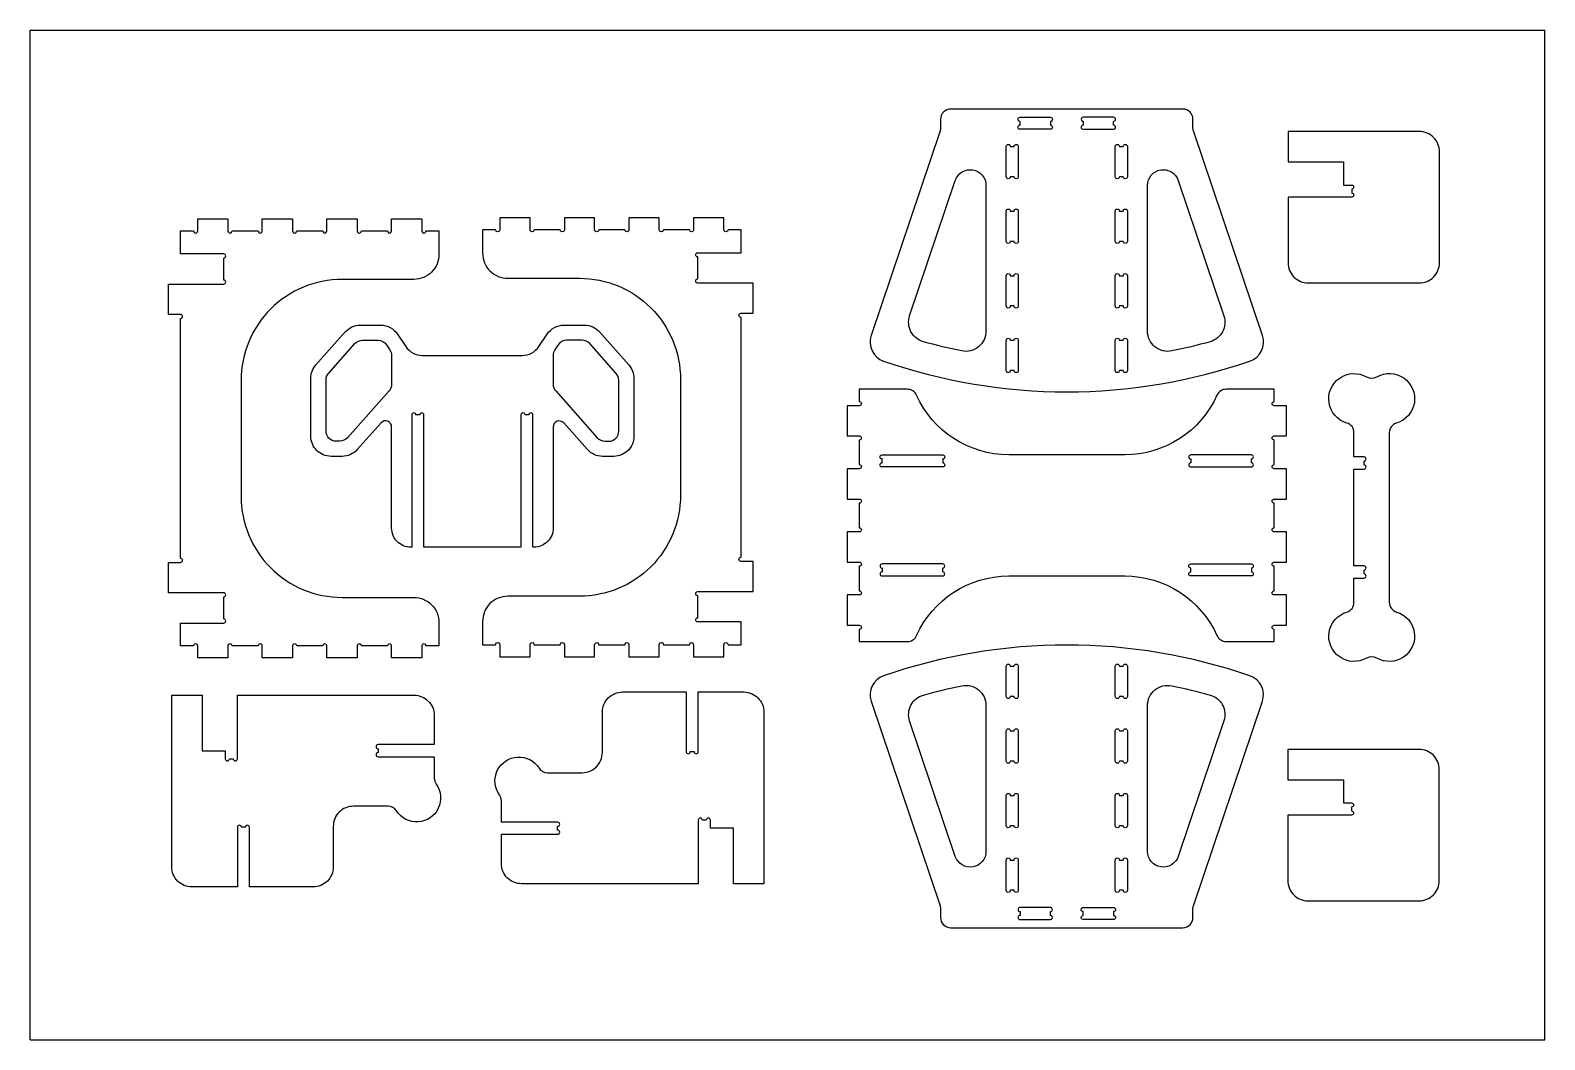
# Model space of a CAD drawing. Extents: x 0 to 1500, y 0 to 1000.
import ezdxf

# ---------------------------------------------------------------- set-up
doc = ezdxf.new("R2010")
doc.units = 0
doc.layers.add('12MM', color=80, linetype='CONTINUOUS')

msp = doc.modelspace()

# ---------------------------------------------------------------- linework, layer by layer
at = {"layer": '12MM'}
for p, q in [((1500, 0), (1500, 1000)), ((0, 0), (1500, 0))]:
    msp.add_line(p, q, dxfattribs=at)
for points in [[(0, 0), (0, 1000), (1500, 1000)], [(1010.4, 901.9), (1010.4, 901.9), (1010.4, 901.9), (1010.4, 901.9)], [(1042.9, 901.9), (1042.9, 901.9), (1042.9, 901.9), (1042.9, 901.9)], [(1010.4, 131), (1010.4, 131), (1010.4, 131), (1010.4, 131)], [(1042.9, 131), (1042.9, 131), (1042.9, 131), (1042.9, 131)]]:
    msp.add_lwpolyline(points, dxfattribs=at)
for points in [[(845.2, 672.3, 0.168005), (1208, 672.3, 0.411852), (1220.4, 697.6), (1152.1, 900.3, -0.081387), (1151.6, 903.5), (1151.6, 911.9, 0.414214), (1141.6, 921.9), (911.6, 921.9, 0.414214), (901.6, 911.9), (901.6, 903.5, -0.081387), (901.1, 900.3), (832.8, 697.6, 0.411852), (845.2, 672.3)], [(980.4, 913.9), (1010.4, 913.9), (1010.4, 913.9), (1010.4, 913.9), (1010.4, 913.9, -1.000005), (1010.4, 909.8), (1010.4, 906, -0.999998), (1010.4, 901.9), (980.4, 901.9, -0.000052), (980.4, 901.9, -0.999957), (980.4, 906), (980.4, 909.8, -1), (980.4, 913.9)], [(1042.9, 913.9), (1042.9, 913.9, 1.000005), (1042.9, 909.8), (1042.9, 906, 0.999998), (1042.9, 901.9), (1072.9, 901.9, 0.000052), (1072.9, 901.9, 0.999957), (1072.9, 906), (1072.9, 909.8, 1), (1072.9, 913.9), (1042.9, 913.9)], [(974.5, 884.9, -1), (978.6, 884.9), (978.6, 884.9), (978.6, 854.9), (978.6, 854.9, -1), (974.5, 854.9), (970.7, 854.9, -0.999977), (966.6, 854.9, -0.000026), (966.6, 854.9), (966.6, 884.9, -0.000026), (966.6, 884.9, -0.999977), (970.7, 884.9), (974.5, 884.9)], [(1082.5, 884.9, -1), (1086.6, 884.9), (1086.6, 884.9), (1086.6, 854.9), (1086.6, 854.9, -1), (1082.5, 854.9), (1078.7, 854.9, -0.999968), (1074.6, 854.9, -0.000023), (1074.6, 854.9), (1074.6, 884.9, -0.000026), (1074.6, 884.9, -0.999977), (1078.7, 884.9), (1082.5, 884.9)], [(1308.8, 838.8, -1), (1308.8, 834.7), (1245.8, 834.7), (1245.8, 769.7, 0.414214), (1265.8, 749.7), (1375.8, 749.7, 0.414214), (1395.8, 769.7), (1395.8, 879.7, 0.414214), (1375.8, 899.7), (1245.8, 899.7), (1245.8, 869.7), (1300.8, 869.7), (1300.8, 846.7), (1308.8, 846.7, -1), (1308.8, 842.6), (1308.8, 838.8)], [(884.6, 691.5, -0.429196), (871, 717.1), (916.2, 851.3, -0.849476), (946.6, 846.3), (946.6, 701.9, -0.47388), (922.6, 682.3, -0.018655), (884.6, 691.5)], [(1106.6, 701.9), (1106.6, 846.3, -0.849476), (1137, 851.3), (1182.2, 717.1, -0.429196), (1168.6, 691.5, -0.018655), (1130.6, 682.3, -0.47388), (1106.6, 701.9)], [(136.8, 472.8), (148.8, 472.8, 0.999995), (148.8, 476.9), (148.8, 714.4, 0.999995), (148.8, 718.5), (136.8, 718.5), (136.8, 748.5), (191.6, 748.5, 0.999995), (191.6, 752.6), (191.6, 774.4, 0.999995), (191.6, 778.5), (148.8, 778.5), (148.8, 801.2), (161.7, 801.2, 1.000005), (165.8, 801.2), (165.8, 813.2), (195.8, 813.2), (195.8, 801.2, 1.000005), (199.9, 801.2), (225.7, 801.2, 1.000005), (229.8, 801.2), (229.8, 813.2), (259.8, 813.2), (259.8, 801.2, 1.000005), (263.9, 801.2), (289.7, 801.2, 1.000005), (293.8, 801.2), (293.8, 813.2), (323.8, 813.2), (323.8, 801.2, 1.000005), (327.9, 801.2), (353.7, 801.2, 1.000005), (357.8, 801.2), (357.8, 813.2), (387.8, 813.2), (387.8, 801.2, 1.000005), (391.9, 801.2), (404.8, 801.2), (404.8, 778.2, -0.414214), (379.8, 753.2), (308.8, 753.2, 0.414214), (208.8, 653.2), (208.8, 538.2, 0.414214), (308.8, 438.2), (379.8, 438.2, -0.414214), (404.8, 413.2), (404.8, 390.2), (391.9, 390.2, 1.000005), (387.8, 390.2), (387.8, 378.2), (357.8, 378.2), (357.8, 390.2, 1.000005), (353.7, 390.2), (327.9, 390.2, 1.000005), (323.8, 390.2), (323.8, 378.2), (293.8, 378.2), (293.8, 390.2, 1.000005), (289.7, 390.2), (263.9, 390.2, 1.000005), (259.8, 390.2), (259.8, 378.2), (229.8, 378.2), (229.8, 390.2, 1.000005), (225.7, 390.2), (199.9, 390.2, 1.000005), (195.8, 390.2), (195.8, 378.2), (165.8, 378.2), (165.8, 390.2, 1.000005), (161.7, 390.2), (148.8, 390.2), (148.8, 412.8), (191.6, 412.8, 0.999995), (191.6, 416.9), (191.6, 438.7, 0.999995), (191.6, 442.8), (136.8, 442.8), (136.8, 472.8)], [(716, 473.9), (704, 473.9, -0.999995), (704, 478), (704, 715.5, -0.999995), (704, 719.6), (716, 719.6), (716, 749.6), (661.1, 749.6, -0.999995), (661.1, 753.7), (661.1, 775.5, -0.999995), (661.1, 779.6), (704, 779.6), (704, 802.3), (691.1, 802.3, -1.000005), (687, 802.3), (687, 814.3), (657, 814.3), (657, 802.3, -1.000005), (652.9, 802.3), (627.1, 802.3, -1.000005), (623, 802.3), (623, 814.3), (593, 814.3), (593, 802.3, -1.000005), (588.9, 802.3), (563.1, 802.3, -1.000005), (559, 802.3), (559, 814.3), (529, 814.3), (529, 802.3, -1.000005), (524.9, 802.3), (499.1, 802.3, -1.000005), (495, 802.3), (495, 814.3), (465, 814.3), (465, 802.3, -1.000005), (460.9, 802.3), (448, 802.3), (448, 779.3, 0.414214), (473, 754.3), (544, 754.3, -0.414214), (644, 654.3), (644, 539.3, -0.414214), (544, 439.3), (473, 439.3, 0.414214), (448, 414.3), (448, 391.3), (460.9, 391.3, -1.000005), (465, 391.3), (465, 379.3), (495, 379.3), (495, 391.3, -1.000005), (499.1, 391.3), (524.9, 391.3, -1.000005), (529, 391.3), (529, 379.3), (559, 379.3), (559, 391.3, -1.000005), (563.1, 391.3), (588.9, 391.3, -1.000005), (593, 391.3), (593, 379.3), (623, 379.3), (623, 391.3, -1.000005), (627.1, 391.3), (652.9, 391.3, -1.000005), (657, 391.3), (657, 379.3), (687, 379.3), (687, 391.3, -1.000005), (691.1, 391.3), (704, 391.3), (704, 413.9), (661.1, 413.9, -0.999995), (661.1, 418), (661.1, 439.8, -0.999995), (661.1, 443.9), (716, 443.9), (716, 473.9)], [(966.6, 820.9, -0.000026), (966.6, 820.9, -0.999977), (970.7, 820.9), (974.5, 820.9, -1), (978.6, 820.9), (978.6, 820.9), (978.6, 790.9), (978.6, 790.9, -1), (974.5, 790.9), (970.7, 790.9, -0.999977), (966.6, 790.9, -0.000026), (966.6, 790.9), (966.6, 820.9)], [(1082.5, 820.9, -1), (1086.6, 820.9), (1086.6, 790.9), (1086.6, 790.9, -1), (1082.5, 790.9), (1078.7, 790.9, -0.999968), (1074.6, 790.9, -0.000023), (1074.6, 790.9), (1074.6, 820.9, -0.000023), (1074.6, 820.9, -0.999968), (1078.7, 820.9), (1082.5, 820.9)], [(974.5, 756.9, -1), (978.6, 756.9), (978.6, 756.9), (978.6, 726.9, -1), (974.5, 726.9), (970.7, 726.9, -0.999977), (966.6, 726.9), (966.6, 726.9), (966.6, 756.9, -0.000026), (966.6, 756.9, -0.999977), (970.7, 756.9), (974.5, 756.9)], [(1078.7, 726.9, -0.999959), (1074.6, 726.9), (1074.6, 726.9), (1074.6, 756.9, -0.000023), (1074.6, 756.9, -0.999968), (1078.7, 756.9), (1082.5, 756.9, -1), (1086.6, 756.9), (1086.6, 726.9), (1086.6, 726.9, -1), (1082.5, 726.9), (1078.7, 726.9)], [(371.9, 686.8, 0.250765), (388.6, 677.9), (487.1, 677.9, 0.250765), (503.8, 686.8), (511.9, 699, -0.250765), (528.6, 707.9), (548.9, 707.9, -0.214228), (563.8, 701.2), (592.8, 668.6, -0.183686), (597.9, 655.3), (597.9, 597.9, -0.414214), (577.9, 577.9), (566.8, 577.9, -0.214228), (551.9, 584.6), (528.3, 611.1, 0.689638), (517.9, 607.1), (517.9, 506.9, -0.414214), (498.9, 487.9), (497.9, 487.9), (497.9, 618.9, 1), (493.8, 618.9), (490, 618.9, 1), (485.9, 618.9), (485.9, 487.9), (389.9, 487.9), (389.9, 618.9, 1), (385.8, 618.9), (382, 618.9, 1), (377.9, 618.9), (377.9, 487.9), (376.9, 487.9, -0.414214), (357.9, 506.9), (357.9, 607.1, 0.689638), (347.4, 611.1), (323.8, 584.6, -0.214228), (308.9, 577.9), (297.9, 577.9, -0.414214), (277.9, 597.9), (277.9, 655.3, -0.183686), (282.9, 668.6), (311.9, 701.2, -0.214228), (326.8, 707.9), (347.1, 707.9, -0.250765), (363.8, 699), (371.9, 686.8)], [(356.2, 683.4, -0.148069), (357.9, 677.9), (357.9, 649.3, -0.183686), (355.3, 642.7), (314.1, 596.3, -0.214228), (306.6, 592.9), (302.9, 592.9, -0.414214), (292.9, 602.9), (292.9, 653.4, -0.183686), (295.4, 660.1), (321.6, 689.6, -0.214228), (329.1, 692.9), (344.5, 692.9, -0.250765), (352.8, 688.5), (356.2, 683.4)], [(519.5, 683.4, 0.148069), (517.9, 677.9), (517.9, 649.3, 0.183686), (520.4, 642.7), (561.6, 596.3, 0.214228), (569.1, 592.9), (572.9, 592.9, 0.414214), (582.9, 602.9), (582.9, 653.4, 0.183686), (580.3, 660.1), (554.1, 689.6, 0.214228), (546.6, 692.9), (531.2, 692.9, 0.250765), (522.9, 688.5), (519.5, 683.4)], [(978.6, 662.9, -1), (974.5, 662.9), (970.7, 662.9, -0.999968), (966.6, 662.9, -0.000023), (966.6, 662.9), (966.6, 692.9, -0.000026), (966.6, 692.9, -0.999977), (970.7, 692.9), (974.5, 692.9, -1), (978.6, 692.9), (978.6, 692.9), (978.6, 662.9), (978.6, 662.9)], [(1082.5, 692.9, -1), (1086.6, 692.9), (1086.6, 692.9), (1086.6, 662.9), (1086.6, 662.9, -1), (1082.5, 662.9), (1078.7, 662.9, -0.999977), (1074.6, 662.9, -0.000026), (1074.6, 662.9), (1074.6, 692.9, -0.000026), (1074.6, 692.9, -0.999977), (1078.7, 692.9), (1082.5, 692.9)], [(1311.1, 469.3), (1311.1, 565.3), (1321.1, 565.3, 1), (1321.1, 569.4), (1321.1, 573.2, 1), (1321.1, 577.3), (1311.1, 577.3), (1311.1, 601.4, 0.331679), (1304, 610.9, -1.124334), (1323.6, 656.6, 0.267949), (1333.6, 656.6, -1.124334), (1353.3, 610.9, 0.331679), (1346.1, 601.4), (1346.1, 433.3, 0.331679), (1353.3, 423.7, -1.124334), (1333.6, 378.1, 0.267949), (1323.6, 378.1, -1.124334), (1304, 423.7, 0.331679), (1311.1, 433.3), (1311.1, 457.3), (1321.1, 457.3, 1), (1321.1, 461.4), (1321.1, 465.2, 1), (1321.1, 469.3), (1311.1, 469.3)], [(821.1, 444.7, -0.999995), (821.1, 440.6), (821.1, 440.6), (809.1, 440.6), (809.1, 410.6), (821.1, 410.6, -0.999995), (821.1, 406.5), (821.1, 394.4), (868.7, 394.4, 0.295512), (877.9, 400.3, -0.295512), (969.1, 459.4), (1084.1, 459.4, -0.295512), (1175.4, 400.3, 0.295512), (1184.5, 394.4), (1232.1, 394.4), (1232.1, 406.5, -0.999995), (1232.1, 410.6), (1244.1, 410.6), (1244.1, 440.6), (1232.1, 440.6), (1232.1, 440.6), (1232.1, 440.6), (1232.1, 440.6), (1232.1, 440.6), (1232.1, 440.6, -0.999995), (1232.1, 444.7), (1232.1, 469, -0.999995), (1232.1, 473.1), (1244.1, 473.1), (1244.1, 503.1), (1232.1, 503.1, -0.999995), (1232.1, 507.2), (1232.1, 531.5, -0.999995), (1232.1, 535.6), (1244.1, 535.6), (1244.1, 565.6), (1232.1, 565.6), (1232.1, 565.6), (1232.1, 565.6), (1232.1, 565.6), (1232.1, 565.6), (1232.1, 565.6, -0.999995), (1232.1, 569.7), (1232.1, 594, -0.999995), (1232.1, 598.1), (1244.1, 598.1), (1244.1, 628.1), (1232.1, 628.1), (1232.1, 628.1, -0.999995), (1232.1, 632.2), (1232.1, 644.4), (1184.5, 644.4, 0.295512), (1175.4, 638.5, -0.295512), (1084.1, 579.4), (969.1, 579.4, -0.295512), (877.9, 638.5, 0.295512), (868.7, 644.4), (821.1, 644.4), (821.1, 632.2, -0.999995), (821.1, 628.1), (809.1, 628.1), (809.1, 598.1), (821.1, 598.1, -0.999995), (821.1, 594), (821.1, 569.7, -0.999995), (821.1, 565.6), (821.1, 565.6), (809.1, 565.6), (809.1, 535.6), (821.1, 535.6, -0.999995), (821.1, 531.5), (821.1, 507.2, -0.999995), (821.1, 503.1), (821.1, 503.1), (809.1, 503.1), (809.1, 473.1), (821.1, 473.1, -0.999995), (821.1, 469), (821.1, 444.7)], [(903.7, 567.4), (843.7, 567.4, -1), (843.7, 571.5), (843.7, 575.3, -0.999995), (843.7, 579.4), (843.7, 579.4), (843.7, 579.4), (843.7, 579.4), (843.7, 579.4), (903.7, 579.4), (903.7, 579.4), (903.7, 579.4), (903.7, 579.4), (903.7, 579.4, -0.999995), (903.7, 575.3), (903.7, 571.5, -1), (903.7, 567.4)], [(1149.5, 579.4), (1149.5, 579.4, 1), (1149.5, 575.3), (1149.5, 571.5, 1), (1149.5, 567.4), (1209.5, 567.4, 1), (1209.5, 571.5), (1209.5, 575.3, 0.999995), (1209.5, 579.4), (1209.5, 579.4), (1209.5, 579.4), (1209.5, 579.4), (1209.5, 579.4), (1149.5, 579.4)], [(843.7, 471.4, 0.999995), (843.7, 467.3), (843.7, 463.5, 1), (843.7, 459.4), (903.7, 459.4, 1), (903.7, 463.5), (903.7, 467.3, 0.999995), (903.7, 471.4), (903.7, 471.4), (903.7, 471.4), (903.7, 471.4), (903.7, 471.4), (843.7, 471.4), (843.7, 471.4), (843.7, 471.4), (843.7, 471.4), (843.7, 471.4)], [(1149.5, 459.4, -1), (1149.5, 463.5), (1149.5, 467.3, -0.999995), (1149.5, 471.4), (1149.5, 471.4), (1149.5, 471.4), (1149.5, 471.4), (1149.5, 471.4), (1209.5, 471.4), (1209.5, 471.4), (1209.5, 471.4), (1209.5, 471.4), (1209.5, 471.4, -0.999995), (1209.5, 467.3), (1209.5, 463.5, -1), (1209.5, 459.4), (1149.5, 459.4)], [(1208, 360.5, 0.168005), (845.2, 360.5, 0.411852), (832.8, 335.3), (901.1, 132.6, -0.081387), (901.6, 129.4), (901.6, 121, 0.414214), (911.6, 111), (1141.6, 111, 0.414214), (1151.6, 121), (1151.6, 129.4, -0.081387), (1152.1, 132.6), (1220.4, 335.3, 0.411852), (1208, 360.5)], [(970.7, 340, -1), (966.6, 340), (966.6, 340), (966.6, 370), (966.6, 370, -1), (970.7, 370), (974.5, 370, -0.999977), (978.6, 370, -0.000026), (978.6, 370), (978.6, 340, -0.000026), (978.6, 340, -0.999977), (974.5, 340), (970.7, 340)], [(1074.6, 370, -1), (1078.7, 370), (1082.5, 370, -0.999968), (1086.6, 370, -0.000023), (1086.6, 370), (1086.6, 340, -0.000026), (1086.6, 340, -0.999977), (1082.5, 340), (1078.7, 340, -1), (1074.6, 340), (1074.6, 340), (1074.6, 370), (1074.6, 370)], [(946.6, 331), (946.6, 186.6, -0.849476), (916.2, 181.6), (871, 315.8, -0.429196), (884.6, 341.4, -0.018655), (922.6, 350.6, -0.47388), (946.6, 331)], [(1168.6, 341.4, -0.429196), (1182.2, 315.8), (1137, 181.6, -0.849476), (1106.6, 186.6), (1106.6, 331, -0.47388), (1130.6, 350.6, -0.018655), (1168.6, 341.4)], [(217.1, 210.4, 1), (213, 210.4), (209.2, 210.4, 1), (205.1, 210.4), (205.1, 151.3), (160.1, 151.3, -0.414214), (140.1, 171.3), (140.1, 341.3), (170.1, 341.3), (170.1, 286.3), (193.1, 286.3), (193.1, 278.3, 1), (197.2, 278.3), (201, 278.3, 1), (205.1, 278.3), (205.1, 341.3), (380.1, 341.3, -0.414214), (400.1, 321.3), (400.1, 292.3), (344.5, 292.3, 1), (344.5, 288.2), (344.5, 284.4, 1), (344.5, 280.3), (400.1, 280.3), (400.1, 259, 0.156978), (402, 253.2, -1.028363), (362.8, 226.7, 0.25638), (354.4, 231.3), (320.1, 231.3, 0.414214), (300.1, 211.3), (300.1, 171.3, -0.414214), (280.1, 151.3), (217.1, 151.3), (217.1, 210.4)], [(649.6, 285.4, 1), (653.7, 285.4), (657.5, 285.4, 1), (661.6, 285.4), (661.6, 344.5), (706.6, 344.5, -0.414214), (726.6, 324.5), (726.6, 154.5), (696.6, 154.5), (696.6, 209.5), (673.6, 209.5), (673.6, 217.5, 1), (669.5, 217.5), (665.7, 217.5, 1), (661.6, 217.5), (661.6, 154.5), (486.6, 154.5, -0.414214), (466.6, 174.5), (466.6, 203.5), (522.3, 203.5, 1), (522.3, 207.6), (522.3, 211.4, 1), (522.3, 215.5), (466.6, 215.5), (466.6, 236.7, 0.156978), (464.7, 242.6, -1.028363), (503.9, 269.1, 0.25638), (512.3, 264.5), (546.6, 264.5, 0.414214), (566.6, 284.5), (566.6, 324.5, -0.414214), (586.6, 344.5), (649.6, 344.5), (649.6, 285.4)], [(974.5, 306, -0.999959), (978.6, 306), (978.6, 306), (978.6, 276, -0.000023), (978.6, 276, -0.999968), (974.5, 276), (970.7, 276, -1), (966.6, 276), (966.6, 306), (966.6, 306, -1), (970.7, 306), (974.5, 306)], [(1078.7, 276, -1), (1074.6, 276), (1074.6, 276), (1074.6, 306, -1), (1078.7, 306), (1082.5, 306, -0.999977), (1086.6, 306), (1086.6, 306), (1086.6, 276, -0.000026), (1086.6, 276, -0.999977), (1082.5, 276), (1078.7, 276)], [(1308.6, 226.7, -1), (1308.6, 222.6), (1245.6, 222.6), (1245.6, 157.6, 0.414214), (1265.6, 137.6), (1375.6, 137.6, 0.414214), (1395.6, 157.6), (1395.6, 267.6, 0.414214), (1375.6, 287.6), (1245.6, 287.6), (1245.6, 257.6), (1300.6, 257.6), (1300.6, 234.6), (1308.6, 234.6, -1), (1308.6, 230.5), (1308.6, 226.7)], [(970.7, 212, -1), (966.6, 212), (966.6, 212), (966.6, 242), (966.6, 242, -1), (970.7, 242), (974.5, 242, -0.999968), (978.6, 242, -0.000023), (978.6, 242), (978.6, 212, -0.000023), (978.6, 212, -0.999968), (974.5, 212), (970.7, 212)], [(1086.6, 212, -0.000026), (1086.6, 212, -0.999977), (1082.5, 212), (1078.7, 212, -1), (1074.6, 212), (1074.6, 212), (1074.6, 242), (1074.6, 242, -1), (1078.7, 242), (1082.5, 242, -0.999977), (1086.6, 242, -0.000026), (1086.6, 242), (1086.6, 212)], [(970.7, 148, -1), (966.6, 148), (966.6, 148), (966.6, 178), (966.6, 178, -1), (970.7, 178), (974.5, 178, -0.999968), (978.6, 178, -0.000023), (978.6, 178), (978.6, 148, -0.000026), (978.6, 148, -0.999977), (974.5, 148), (970.7, 148)], [(1078.7, 148, -1), (1074.6, 148), (1074.6, 178), (1074.6, 178, -1), (1078.7, 178), (1082.5, 178, -0.999977), (1086.6, 178, -0.000026), (1086.6, 178), (1086.6, 148, -0.000026), (1086.6, 148, -0.999977), (1082.5, 148), (1078.7, 148)], [(1010.4, 119), (1010.4, 119), (1010.4, 119), (1010.4, 119, 1.000005), (1010.4, 123.1), (1010.4, 126.9, 0.999998), (1010.4, 131), (980.4, 131, 0.000052), (980.4, 131, 0.999957), (980.4, 126.9), (980.4, 123.1, 1), (980.4, 119), (1010.4, 119)], [(1072.9, 119), (1042.9, 119), (1042.9, 119, -1.000005), (1042.9, 123.1), (1042.9, 126.9, -0.999998), (1042.9, 131), (1072.9, 131, -0.000052), (1072.9, 131, -0.999957), (1072.9, 126.9), (1072.9, 123.1, -1), (1072.9, 119)]]:
    msp.add_lwpolyline(points, format="xyb", dxfattribs=at)

doc.saveas('drawing.dxf')
